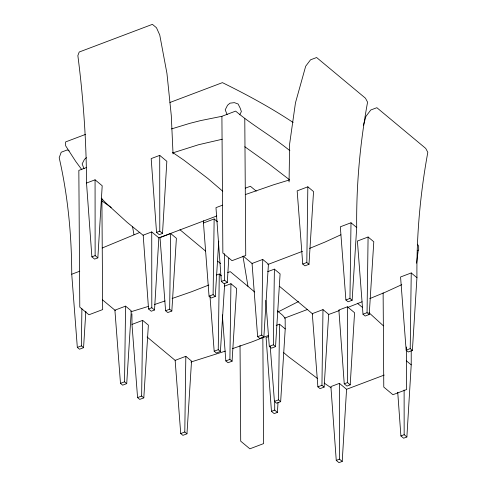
<?xml version="1.0" encoding="UTF-8"?>
<svg xmlns="http://www.w3.org/2000/svg" width="487" height="487" viewBox="0 0 487 487"><rect width="100%" height="100%" fill="white"/><g stroke="black" fill="none" stroke-linecap="round" stroke-linejoin="round"><path stroke-width="0.73" d="M69.148 150.94L67.309 149.923L61.21 152.224L59.189 157.733C67.93 195.926 71.632 235.087 71.741 274.23L77.323 347.408L79.497 349.216L83.563 347.681L81.39 345.873L81.895 308.788M126.717 383.628L124.544 381.82L125.579 306.14L114.902 310.176L120.478 383.354L122.651 385.168L126.717 383.628L131.283 310.889L125.579 306.14M143.805 397.861L141.638 396.053L142.667 320.373L131.989 324.409L137.571 397.593L139.739 399.401L143.805 397.861L148.371 325.121L142.667 320.373M171.832 311.023L169.659 309.215L170.687 233.535L160.01 237.571L165.592 310.749L167.765 312.557L171.832 311.023L176.391 238.283L170.687 233.535M186.965 433.807L184.792 431.999L185.821 356.32L175.143 360.356L180.726 433.54L182.899 435.348L186.965 433.807L191.525 361.074L185.821 356.32M215.284 296.449L213.111 294.641L214.146 218.961L203.463 222.997L209.045 296.175L211.218 297.989L215.284 296.449L218.754 241.138M209.976 296.145L214.177 351.218L216.35 353.026L220.416 351.492L218.243 349.684L219.278 274.004L216.605 275.009M222.328 314.912L225.834 360.934L228.007 362.742L232.074 361.202L229.901 359.394L230.935 283.714L224.257 286.234M263.869 336.919L261.702 335.111L262.73 259.431L252.053 263.467L257.635 336.645L259.802 338.453L263.869 336.919L268.434 264.179L262.73 259.431M265.78 300.339L269.293 346.36L271.466 348.168L275.532 346.628L273.359 344.82L274.388 269.141L267.716 271.667M270.224 346.33L274.425 401.404L276.592 403.212L280.658 401.672L278.491 399.864L279.52 324.184L276.184 325.444M308.983 264.313L306.81 262.505L307.839 186.819L297.161 190.861L302.744 264.039L304.917 265.847L308.983 264.313L313.543 191.574L307.839 186.819M324.117 387.098L321.944 385.29L322.978 309.61L312.295 313.646L317.877 386.83L320.05 388.638L324.117 387.098L328.676 314.358L322.978 309.61M352.138 300.26L349.964 298.452L350.999 222.772L340.322 226.808L345.898 299.986L348.071 301.794L352.138 300.26L356.703 227.52C356.216 185.498 359.996 143.501 367.569 102.167L365.475 98.216L316.617 57.521L310.517 59.828L305.684 66.22L295.469 102.812L289.649 143.787L289.065 181.937M369.225 314.492L367.058 312.684L368.087 237.005L357.409 241.041L362.992 314.218L365.159 316.033L369.225 314.492L373.791 241.753L368.087 237.005M412.386 350.439L410.212 348.631L411.241 272.951L400.564 276.987L406.146 350.171L408.319 351.979L412.386 350.439L416.945 277.7C416.464 235.678 420.238 193.68 427.811 152.352L425.723 148.401L376.859 107.7L370.759 110.007L365.932 116.399L363.479 125.183M411.217 350.451L411.217 364.854L406.876 436.979L403.62 438.209L400.904 435.944L397.733 392.266M97.85 257.873L102.197 185.754L95.068 179.813L86.522 183.045L91.885 256.844L94.6 259.102L97.85 257.873L95.135 255.614L95.068 179.813M154.519 309.994L158.859 237.875L151.731 231.94L143.19 235.166L148.553 308.965L151.262 311.23L154.519 309.994L151.804 307.735L151.731 231.94M162.506 233.431L166.846 161.307L159.718 155.371L151.177 158.598L156.54 232.396L159.255 234.661L162.506 233.431L159.791 231.167L159.718 155.371M222.547 205.167L215.972 207.651L221.335 281.449L224.05 283.708L227.301 282.478L228.768 258.183M268.721 336.547L266.091 337.54L271.454 411.338L274.169 413.603L277.426 412.373L278.016 402.499M342.221 461.42L346.561 389.302L339.433 383.36L330.892 386.593L336.255 460.392L338.97 462.65L342.221 461.42L339.506 459.162L339.433 383.36M350.208 384.852L354.554 312.733L347.426 306.792L338.879 310.024L344.242 383.823L346.957 386.081L350.208 384.852L347.493 382.593L347.426 306.792M83.563 347.681L85.846 311.309M220.416 351.492L224.696 283.3M232.074 361.202L236.639 288.462L230.935 283.714M275.532 346.628L280.092 273.889L274.388 269.141M280.658 401.672L285.224 328.932L285.151 318.303L282.63 315.253L277.401 310.901M416.604 263.187L418.193 250.44M239.72 114.822L241.388 111.547L240.158 108.096L238.119 104.017L234.405 102.647L230.028 103.153L227.545 105.241L225.213 109.825L227.119 114.64M86.461 157.666L84.476 159.334L82.139 163.918L84.05 168.733M277.84 312.027L298.549 301.514M102.203 248.005L139.812 232.439M340.857 234.789L325.012 242.057L309.555 248.413M401.793 284.651L385.254 292.237L369.803 298.592M302.537 251.298L267.74 264.544M362.078 301.77L347.249 307.65M208.856 285.023L191.336 291.835L172.142 298.488M268.404 335.476L251.578 342.014L232.39 348.668M85.499 134.406L65.629 141.918L65.66 145.826L75.753 161.459L81.853 169.726M169.92 102.489L222.425 82.638C246.714 94.588 270.583 107.511 293.15 122.493M86.382 167.546L78.839 170.395L79.789 307.145L88.951 314.772L102.672 309.586L101.893 198.666M171.473 128.933L189.827 123.345L200.693 120.581L221.908 116.302L235.629 111.115C252.759 125.543 272.483 136.549 289.881 150.696M245.43 188.14L250.397 186.265L256.241 191.129M91.885 256.844L95.135 255.614M156.54 232.396L159.791 231.167M158.805 237.9L216.794 215.972M71.741 274.23L79.752 271.198M148.553 308.965L151.804 307.735M221.335 281.449L224.592 280.22L227.301 282.478M165.592 310.749L169.659 309.215M209.045 296.175L213.111 294.641M77.323 347.408L81.39 345.873M302.744 264.039L306.81 262.505M417.268 250.537L418.686 250.001L418.662 246.093L417.45 244.218M284.487 318.169L307.242 309.562M120.478 383.354L124.544 381.82M345.898 299.986L349.964 298.452M214.177 351.218L218.243 349.684M257.635 336.645L261.702 335.111M225.834 360.934L229.901 359.394M269.293 346.36L273.359 344.82M137.571 397.593L141.638 396.053M362.992 314.218L367.058 312.684M180.726 433.54L184.792 431.999M406.146 350.171L410.212 348.631M274.425 401.404L278.491 399.864M317.877 386.83L321.944 385.29M271.454 411.338L274.711 410.109L277.426 412.373M344.242 383.823L347.493 382.593M346.549 389.308L384.213 375.063M336.255 460.392L339.506 459.162M400.904 435.944L404.161 434.714L406.876 436.979M227.679 272.47L230.327 271.691L254.731 292.023M328.701 314.468L339.402 310.536M172.873 152.863L198.611 144.718L222.249 139.239M245.345 194.581L273.639 184.774L289.576 179.886M165.038 300.948L154.355 304.564M225.286 351.133L190.904 362.024M130.656 311.838L148.608 306.329M172.763 152.547L183.909 160.174L207.852 178.473L222.754 191.251M317.317 378.362L288.304 356.581L283.744 352.679M324.22 383.086L331.117 387.81M244.797 146.733L269.268 164.198L289.266 179.581M101.728 200.827L111.267 207.492M357.3 303.231L362.529 307.461M143.385 235.495L127.21 222.401L105.922 203.03L101.205 198.166M350.999 222.772L356.703 227.52M411.241 272.951L416.945 277.7M406.28 360.745L411.217 364.854M214.146 218.961L217.567 221.81M243.159 256.059L252.497 263.838M279.471 286.307L312.745 314.024M179.959 229.736L205.532 251.036M217.732 261.202L220.641 263.619M219.278 274.004L221.555 275.904M279.52 324.184L285.224 328.932M102.568 299.907L115.364 310.566M147.111 337.01L175.612 360.751M368.915 312.636L383.446 325.858M132.519 226.479L133.943 234.649M242.995 256.375L247.968 286.332M173.043 153.91L171.284 115.51L166.95 73.446L159.748 34.997L156.473 27.741L152.401 24.35L79.204 52.024L77.859 55.609C83.301 97.869 86.351 140.433 86.522 183.045M406.359 346.981L406.657 389.527L392.936 394.714L383.78 387.086L383.123 292.882M262.84 337.26L263.583 443.62L249.868 448.807L240.706 441.179L240.036 345.453M244.784 118.743L245.74 255.492L232.019 260.679L222.863 253.051L221.908 116.302M203.45 220.721L203.463 222.997M131.91 313.786L131.989 324.409M404.119 389.996L404.161 434.714M274.698 401.014L274.711 410.109M224.562 253.69L224.592 280.22"/></g></svg>
